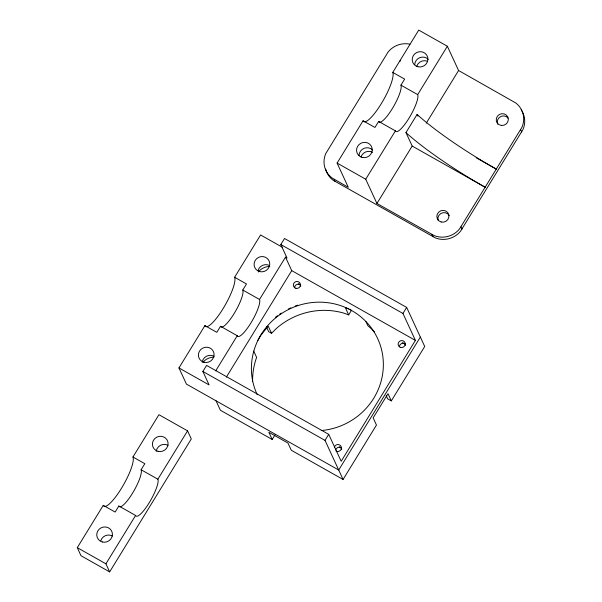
<?xml version="1.0" encoding="UTF-8"?>
<svg xmlns="http://www.w3.org/2000/svg" width="602" height="602" viewBox="0 0 602 602"><rect width="100%" height="100%" fill="white"/><g stroke="black" fill="none" stroke-linecap="round" stroke-linejoin="round"><path stroke-width="0.9" d="M337.09 163.067L365.723 179.223L376.935 203.476L434.23 235.615A21.559 20.724 -24.8 0 0 459.567 228.88L521.859 127.443A21.559 20.724 -24.8 0 0 515.703 102.934L458.581 70.509L447.369 46.256L418.736 30.1L392.76 72.406A28.723 6.509 -60.6 0 1 381.239 103.77A28.723 6.509 -60.6 0 1 363.074 120.761L337.09 163.067L348.302 187.327L331.988 177.929A21.559 20.724 -24.8 0 1 325.84 153.427L388.124 51.983A21.559 20.724 -24.8 0 1 409.932 44.179M325.652 169.064A21.559 20.724 -24.8 0 0 333.026 180.179L435.269 237.865A21.559 20.724 -24.8 0 0 460.605 231.13L522.897 129.686A21.559 20.724 -24.8 0 0 521.136 109.745M257.784 340.529L260.967 335.058L268.221 326.126L271.547 333.312L276.243 328.587A70.02 67.304 -24.8 0 1 344.442 313.303L348.686 314.884L351.493 310.316M420.362 337.06L338.708 470.027L186.417 384.099L178.945 367.927L204.921 325.622A28.723 6.509 -60.6 0 0 223.086 308.63A28.723 6.509 -60.6 0 0 234.614 277.266L260.591 234.961L282.594 247.377M77.282 547.662L103.258 505.349A28.723 6.509 -60.6 0 0 121.423 488.365A28.723 6.509 -60.6 0 0 132.952 457.001L158.928 414.695L187.561 430.851L191.293 438.933L109.647 571.9L81.014 555.744L77.282 547.662L105.914 563.811L109.647 571.9M234.614 277.266L246.489 283.971L242.779 290.013A21.544 4.884 -60.6 0 1 234.14 313.537A21.544 4.884 -60.6 0 1 220.513 326.276L216.803 332.319L204.921 325.622M132.952 457.001L144.826 463.706L141.116 469.748A21.544 4.884 -60.6 0 1 132.478 493.271A21.544 4.884 -60.6 0 1 118.85 506.011L115.14 512.054L103.258 505.349M178.945 367.927L209.097 384.941L202.874 371.464L206.584 365.422L328.722 434.335L341.176 461.29L415.403 340.408L402.949 313.454L280.81 244.54L284.52 238.497L406.659 307.411L424.719 346.496L391.315 400.894L387.65 398.825L386.175 395.634M215.697 370.855L237.263 335.728A21.544 4.884 -60.6 0 0 250.891 322.988A21.544 4.884 -60.6 0 0 259.53 299.465L285.514 257.159L287.034 258.017L280.81 244.54M105.914 563.811L135.6 515.462A21.544 4.884 -60.6 0 0 149.228 502.723A21.544 4.884 -60.6 0 0 157.867 479.2L187.561 430.851M392.76 72.406L404.642 79.11L400.932 85.153A21.544 4.884 -60.6 0 1 392.286 108.676A21.544 4.884 -60.6 0 1 378.658 121.416L374.948 127.458L363.074 120.761M226.36 377.108L291.737 270.637L285.514 257.159M365.723 179.223L395.416 130.867A21.544 4.884 -60.6 0 0 409.036 118.127A21.544 4.884 -60.6 0 0 417.683 94.604L447.369 46.256M405.959 132.583A95.868 15.042 31.6 0 0 485.287 187.305L412.189 146.06L405.959 132.583L417.096 114.455A95.868 15.042 31.6 0 0 496.424 169.177L476.114 157.716M376.935 203.476L412.189 146.06M426.261 123.147L458.581 70.509M216.05 400.819L220.407 410.255L272.187 439.468L274.971 434.93M391.315 400.894L387.997 393.7L373.15 417.878L376.468 425.065L343.072 479.463L325.012 440.378L328.722 434.335M402.949 313.454L406.659 307.411M348.701 308.946L345.367 307.697L348.686 314.884M349.529 309.255L351.109 310.09M400.932 85.153L417.683 94.604M378.658 121.416L395.416 130.867M291.737 270.637L415.403 340.408M242.779 290.013L259.53 299.465M271.547 333.312L268.658 331.679L266.438 326.894M220.513 326.276L237.263 335.728M202.874 371.464L325.012 440.378M343.072 479.463L291.293 450.243L287.967 443.057L268.868 432.281L272.187 439.468M141.116 469.748L157.867 479.2M118.85 506.011L135.6 515.462M520.67 129.693L521.708 131.936M417.096 114.455L417.871 116.141M461.042 226.788L462.08 229.038M431.958 234.524L432.996 236.774M334.087 179.306L335.126 181.556M365.933 321.686L367.957 325.81A70.02 67.304 -24.8 0 1 374.399 331.883M253.698 351.071L256.648 357.46L256.271 358.356A70.02 67.304 -24.8 0 0 252.607 381.134M402.181 342.816A3.589 3.454 -24.8 0 1 405.56 345.367M298.321 283.805A3.589 3.454 -24.8 0 1 300.782 286.251M339.265 446.88A3.589 3.454 -24.8 0 1 341.733 449.325M156.196 451.395A7.901 7.593 -24.8 0 1 168.071 445.36M100.797 540.739A7.901 7.593 -24.8 0 1 112.408 536.021M335.668 449.829A3.589 3.454 -24.8 0 1 341.673 448.234M334.419 447.135A3.589 3.454 -24.8 0 1 339.144 444.743A3.589 3.454 -24.8 0 1 341.041 449.461A3.589 3.454 -24.8 0 1 335.991 451.041M275.332 317.404A70.02 67.304 -24.8 0 1 277.514 315.719M279.749 314.124A70.02 67.304 -24.8 0 1 281.269 313.108M288.396 309.029A70.02 67.304 -24.8 0 1 290.894 307.84M295.146 306.079A70.02 67.304 -24.8 0 1 297.727 305.154M257.25 394.724A66.431 63.857 -24.8 0 1 297.712 305.688A66.431 63.857 -24.8 0 1 382.285 353.035A66.431 63.857 -24.8 0 1 321.22 430.543M258.123 270.343A7.901 7.593 -24.8 0 1 269.734 265.632M202.189 362.321A7.901 7.593 -24.8 0 1 214.071 356.286M203.122 362.028A14.365 13.808 -24.8 0 1 213.913 357.121M399.359 346.775A3.589 3.454 -24.8 0 1 405.5 344.284M258.281 271.969A14.365 13.808 -24.8 0 1 269.726 266.46M294.581 287.658A3.589 3.454 -24.8 0 1 300.729 285.16M359.04 155.429A7.901 7.593 -24.8 0 1 372.563 149.936M416.689 66.386A7.901 7.593 -24.8 0 1 427.698 61.366M414.71 64.775A7.901 7.593 -24.8 0 1 428.233 59.282M399.623 61.66A6.103 5.869 -24.8 0 1 400.616 60.433M361.019 157.039A7.901 7.593 -24.8 0 1 372.63 152.329M438.038 220.091A6.103 5.869 -24.8 0 1 449.25 215.539M497.696 124.223A6.103 5.869 -24.8 0 1 508.141 118.112M158.048 451.327A7.901 7.593 -24.8 0 0 167.883 441.898A7.901 7.593 -24.8 0 0 154.842 438.549A7.901 7.593 -24.8 0 0 158.048 451.327M102.378 541.981A7.901 7.593 -24.8 0 0 112.213 532.552A7.901 7.593 -24.8 0 0 99.172 529.211A7.901 7.593 -24.8 0 0 102.378 541.981M259.71 271.592A7.901 7.593 -24.8 0 0 269.545 262.163A7.901 7.593 -24.8 0 0 256.505 258.822A7.901 7.593 -24.8 0 0 259.71 271.592M204.04 362.253A7.901 7.593 -24.8 0 0 213.876 352.825A7.901 7.593 -24.8 0 0 200.835 349.476A7.901 7.593 -24.8 0 0 204.04 362.253M400.676 347.422A3.589 3.454 -24.8 0 0 405.146 343.14A3.589 3.454 -24.8 0 0 399.216 341.62A3.589 3.454 -24.8 0 0 400.676 347.422M295.898 288.305A3.589 3.454 -24.8 0 0 300.368 284.016A3.589 3.454 -24.8 0 0 294.438 282.496A3.589 3.454 -24.8 0 0 295.898 288.305M417.856 66.732A7.901 7.593 -24.8 0 0 427.691 57.303A7.901 7.593 -24.8 0 0 414.65 53.962A7.901 7.593 -24.8 0 0 417.856 66.732M362.186 157.393A7.901 7.593 -24.8 0 0 372.021 147.964A7.901 7.593 -24.8 0 0 358.98 144.615A7.901 7.593 -24.8 0 0 362.186 157.393M441.183 222.003A6.103 5.869 -24.8 0 0 448.783 214.718A6.103 5.869 -24.8 0 0 438.707 212.13A6.103 5.869 -24.8 0 0 441.183 222.003M501.451 125.457A6.103 5.869 -24.8 0 0 507.885 117.179A6.103 5.869 -24.8 0 0 497.478 116.103A6.103 5.869 -24.8 0 0 501.451 125.457"/></g></svg>
